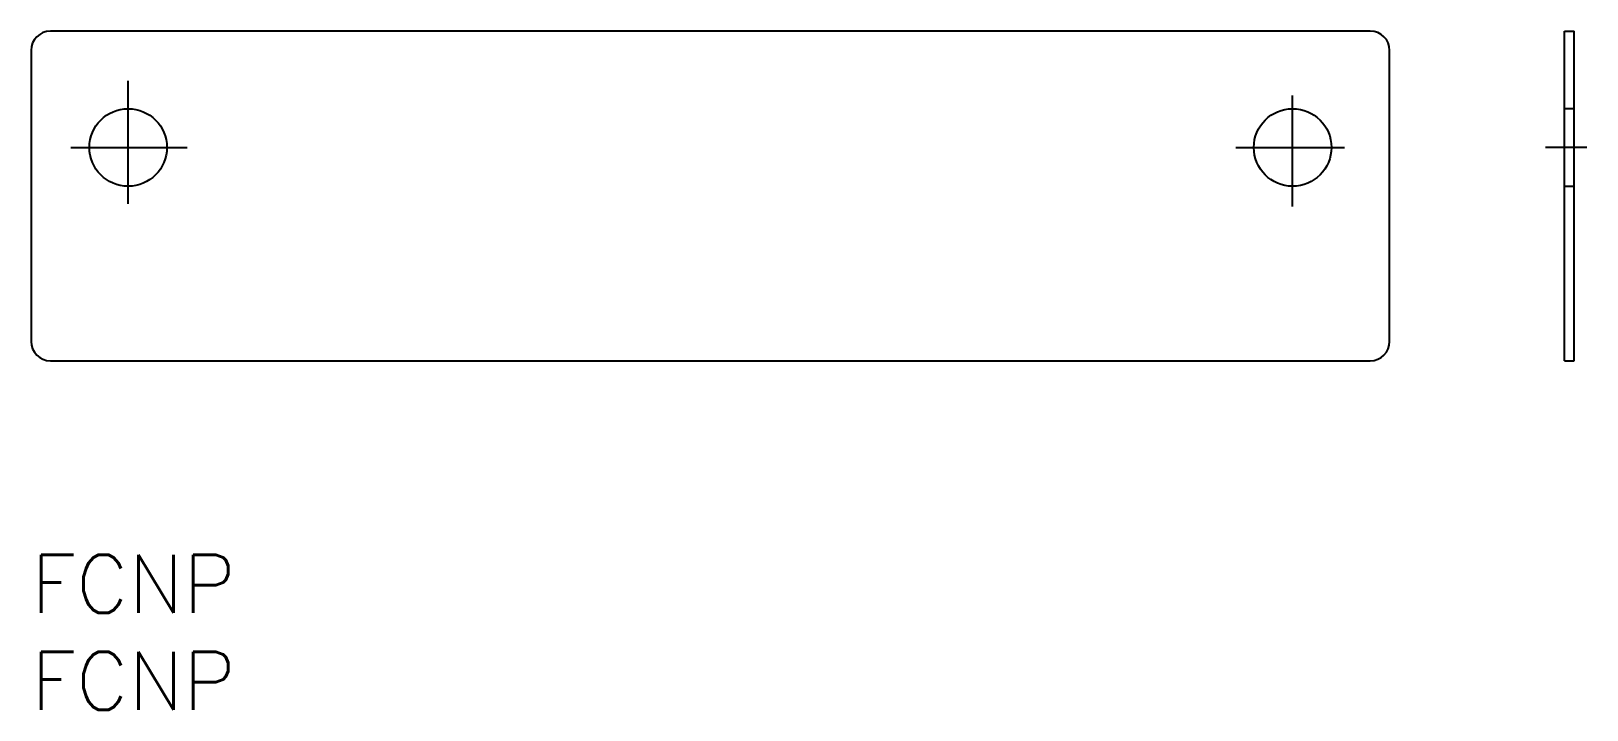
# Model space of a CAD drawing. Extents: x 0 to 80.2, y -8 to 27.
import ezdxf

# ---------------------------------------------------------------- set-up
doc = ezdxf.new("R2010")
doc.units = 0
doc.header["$LTSCALE"] = 0.5
doc.linetypes.add('CENTER', pattern=[50.8, 31.75, -6.35, 6.35, -6.35])
doc.linetypes.add('DASHED', pattern=[19.05, 12.7, -6.35])
for name, color, linetype in [('MSM_CENTER', 1, 'CENTER'), ('MSM_CONTINUOUS', 7, 'CONTINUOUS'), ('MSM_DASHED', 4, 'DASHED'), ('MSM_PART_NUMBER', 7, 'CONTINUOUS')]:
    doc.layers.add(name, color=color, linetype=linetype)
doc.styles.get("Standard").update_dxf_attribs({"font": 'txt.shx', "height": 3, "bigfont": 'bigfont.shx'})

msp = doc.modelspace()

# ---------------------------------------------------------------- linework, layer by layer
at = {"layer": 'MSM_CENTER'}
for p, q in [((5, 18.098), (5, 24.443)), ((65, 17.952), (65, 23.686)), ((2.054, 21), (8.034, 21)), ((62.07, 21), (67.68, 21)), ((80.162, 21), (78.032, 21))]:
    msp.add_line(p, q, dxfattribs=at)
at = {"layer": 'MSM_CONTINUOUS'}
for p, q in [((69, 27), (1, 27)), ((79, 27), (79.5, 27)), ((79, 10), (79, 27)), ((79.5, 10), (79.5, 27)), ((0, 26), (0, 11)), ((70, 11), (70, 26)), ((1, 10), (69, 10)), ((79, 10), (79.5, 10))]:
    msp.add_line(p, q, dxfattribs=at)
for centre in [(5, 21), (65, 21)]:
    msp.add_circle(centre, 2, dxfattribs=at)
for centre, start, end in [((1, 26), 90, 180), ((69, 26), 0, 90), ((1, 11), 180, 270), ((69, 11), 270, 0)]:
    msp.add_arc(centre, 1, start, end, dxfattribs=at)
at = {"layer": 'MSM_DASHED'}
for p, q in [((79.5, 23), (79, 23)), ((79, 19), (79.5, 19))]:
    msp.add_line(p, q, dxfattribs=at)

# ---------------------------------------------------------------- texts
at = {"layer": 'MSM_PART_NUMBER'}
for p in [(0, -3), (0, -8)]:
    msp.add_text('FCNP', height=3, dxfattribs=at).set_placement(p)

doc.saveas('drawing.dxf')
